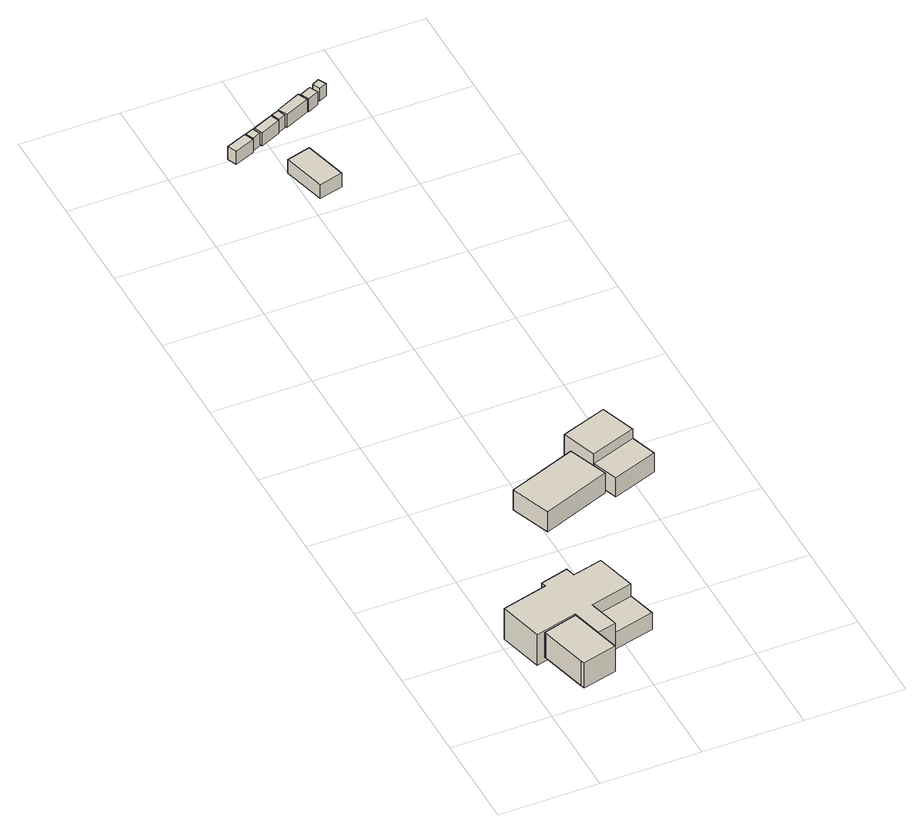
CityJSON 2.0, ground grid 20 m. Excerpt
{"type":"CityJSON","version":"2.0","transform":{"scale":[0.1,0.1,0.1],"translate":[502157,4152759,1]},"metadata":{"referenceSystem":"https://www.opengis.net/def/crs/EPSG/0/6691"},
"CityObjects":{
"building1":{"type":"Building","attributes":{"usage":"461","yearOfConstruction":"0001","measuredHeight":6.4,"storeysAboveGround":9999,"TsunamiRiskAttribute.description":"1","TsunamiRiskAttribute.rank":"3","TsunamiRiskAttribute.depth":3.26,"BuildingIDAttribute.prefecture":"07","BuildingIDAttribute.city":"07212","BuildingDetailAttribute.totalFloorArea":-9999,"BuildingDetailAttribute.buildingFootprintArea":-9999,"BuildingDetailAttribute.buildingRoofEdgeArea":-9999,"BuildingDetailAttribute.buildingStructureType":"611","BuildingDetailAttribute.buildingStructureOrgType":"9","BuildingDetailAttribute.majorUsage":"9","BuildingDetailAttribute.orgUsage":"999","BuildingDetailAttribute.surveyYear":"0001"},"geometry":[{"type":"Solid","lod":"1","boundaries":[[[[0,1,2,3,4,5]],[[4,6,7,5]],[[3,8,6,4]],[[2,9,8,3]],[[1,10,9,2]],[[0,11,10,1]],[[5,7,11,0]],[[6,8,9,10,11,7]]]]}]},
"building2":{"type":"Building","attributes":{"usage":"461","yearOfConstruction":"0001","measuredHeight":8.8,"storeysAboveGround":9999,"TsunamiRiskAttribute.description":"1","TsunamiRiskAttribute.rank":"3","TsunamiRiskAttribute.depth":3.11,"BuildingIDAttribute.prefecture":"07","BuildingIDAttribute.city":"07212","BuildingDetailAttribute.totalFloorArea":-9999,"BuildingDetailAttribute.buildingFootprintArea":-9999,"BuildingDetailAttribute.buildingRoofEdgeArea":-9999,"BuildingDetailAttribute.buildingStructureType":"611","BuildingDetailAttribute.buildingStructureOrgType":"9","BuildingDetailAttribute.majorUsage":"9","BuildingDetailAttribute.orgUsage":"999","BuildingDetailAttribute.surveyYear":"0001"},"geometry":[{"type":"Solid","lod":"1","boundaries":[[[[12,13,14,15,16,17,18,19,20,21,22,23,24]],[[23,25,26,24]],[[22,27,25,23]],[[21,28,27,22]],[[20,29,28,21]],[[19,30,29,20]],[[18,31,30,19]],[[17,32,31,18]],[[16,33,32,17]],[[15,34,33,16]],[[14,35,34,15]],[[13,36,35,14]],[[12,37,36,13]],[[24,26,37,12]],[[25,27,28,29,30,31,32,33,34,35,36,37,26]]]]}]},
"building3":{"type":"Building","attributes":{"usage":"461","yearOfConstruction":"0001","measuredHeight":5.5,"storeysAboveGround":9999,"TsunamiRiskAttribute.description":"1","TsunamiRiskAttribute.rank":"3","TsunamiRiskAttribute.depth":4.24,"BuildingIDAttribute.prefecture":"07","BuildingIDAttribute.city":"07212","BuildingDetailAttribute.totalFloorArea":-9999,"BuildingDetailAttribute.buildingFootprintArea":-9999,"BuildingDetailAttribute.buildingRoofEdgeArea":-9999,"BuildingDetailAttribute.buildingStructureType":"611","BuildingDetailAttribute.buildingStructureOrgType":"9","BuildingDetailAttribute.majorUsage":"9","BuildingDetailAttribute.orgUsage":"999","BuildingDetailAttribute.surveyYear":"0001"},"geometry":[{"type":"Solid","lod":"1","boundaries":[[[[38,39,40,41]],[[40,42,43,41]],[[39,44,42,40]],[[38,45,44,39]],[[41,43,45,38]],[[42,44,45,43]]]]}]},
"building4":{"type":"Building","attributes":{"usage":"461","yearOfConstruction":"0001","measuredHeight":5.2,"storeysAboveGround":9999,"TsunamiRiskAttribute.description":"1","TsunamiRiskAttribute.rank":"4","TsunamiRiskAttribute.depth":6.52,"BuildingIDAttribute.prefecture":"07","BuildingIDAttribute.city":"07212","BuildingDetailAttribute.totalFloorArea":-9999,"BuildingDetailAttribute.buildingFootprintArea":-9999,"BuildingDetailAttribute.buildingRoofEdgeArea":-9999,"BuildingDetailAttribute.buildingStructureType":"611","BuildingDetailAttribute.buildingStructureOrgType":"9","BuildingDetailAttribute.majorUsage":"9","BuildingDetailAttribute.orgUsage":"999","BuildingDetailAttribute.surveyYear":"0001"},"geometry":[{"type":"Solid","lod":"1","boundaries":[[[[46,47,48,49]],[[48,50,51,49]],[[47,52,50,48]],[[46,53,52,47]],[[49,51,53,46]],[[50,52,53,51]]]]}]},
"building5":{"type":"Building","attributes":{"usage":"461","yearOfConstruction":"0001","measuredHeight":6.9,"storeysAboveGround":9999,"TsunamiRiskAttribute.description":"1","TsunamiRiskAttribute.rank":"4","TsunamiRiskAttribute.depth":6.61,"BuildingIDAttribute.prefecture":"07","BuildingIDAttribute.city":"07212","BuildingDetailAttribute.totalFloorArea":-9999,"BuildingDetailAttribute.buildingFootprintArea":-9999,"BuildingDetailAttribute.buildingRoofEdgeArea":-9999,"BuildingDetailAttribute.buildingStructureType":"611","BuildingDetailAttribute.buildingStructureOrgType":"9","BuildingDetailAttribute.majorUsage":"9","BuildingDetailAttribute.orgUsage":"999","BuildingDetailAttribute.surveyYear":"0001"},"geometry":[{"type":"Solid","lod":"1","boundaries":[[[[54,55,56,57]],[[56,58,59,57]],[[55,60,58,56]],[[54,61,60,55]],[[57,59,61,54]],[[58,60,61,59]]]]}]},
"building6":{"type":"Building","attributes":{"usage":"461","yearOfConstruction":"0001","measuredHeight":6.1,"storeysAboveGround":9999,"TsunamiRiskAttribute.description":"1","TsunamiRiskAttribute.rank":"4","TsunamiRiskAttribute.depth":7.04,"BuildingIDAttribute.prefecture":"07","BuildingIDAttribute.city":"07212","BuildingDetailAttribute.totalFloorArea":-9999,"BuildingDetailAttribute.buildingFootprintArea":-9999,"BuildingDetailAttribute.buildingRoofEdgeArea":-9999,"BuildingDetailAttribute.buildingStructureType":"611","BuildingDetailAttribute.buildingStructureOrgType":"9","BuildingDetailAttribute.majorUsage":"9","BuildingDetailAttribute.orgUsage":"999","BuildingDetailAttribute.surveyYear":"0001"},"geometry":[{"type":"Solid","lod":"1","boundaries":[[[[62,63,64,65]],[[64,66,67,65]],[[63,68,66,64]],[[62,69,68,63]],[[65,67,69,62]],[[66,68,69,67]]]]}]},
"building7":{"type":"Building","attributes":{"usage":"461","yearOfConstruction":"0001","measuredHeight":2.6,"storeysAboveGround":9999,"TsunamiRiskAttribute.description":"1","TsunamiRiskAttribute.rank":"4","TsunamiRiskAttribute.depth":5.09,"BuildingIDAttribute.prefecture":"07","BuildingIDAttribute.city":"07212","BuildingDetailAttribute.totalFloorArea":-9999,"BuildingDetailAttribute.buildingFootprintArea":-9999,"BuildingDetailAttribute.buildingRoofEdgeArea":-9999,"BuildingDetailAttribute.buildingStructureType":"611","BuildingDetailAttribute.buildingStructureOrgType":"9","BuildingDetailAttribute.majorUsage":"9","BuildingDetailAttribute.orgUsage":"999","BuildingDetailAttribute.surveyYear":"0001"},"geometry":[{"type":"Solid","lod":"1","boundaries":[[[[70,71,72,73]],[[72,74,75,73]],[[71,76,74,72]],[[70,77,76,71]],[[73,75,77,70]],[[74,76,77,75]]]]}]},
"building8":{"type":"Building","attributes":{"usage":"461","yearOfConstruction":"0001","measuredHeight":2.6,"storeysAboveGround":9999,"TsunamiRiskAttribute.description":"1","TsunamiRiskAttribute.rank":"4","TsunamiRiskAttribute.depth":5.09,"BuildingIDAttribute.prefecture":"07","BuildingIDAttribute.city":"07212","BuildingDetailAttribute.totalFloorArea":-9999,"BuildingDetailAttribute.buildingFootprintArea":-9999,"BuildingDetailAttribute.buildingRoofEdgeArea":-9999,"BuildingDetailAttribute.buildingStructureType":"611","BuildingDetailAttribute.buildingStructureOrgType":"9","BuildingDetailAttribute.majorUsage":"9","BuildingDetailAttribute.orgUsage":"999","BuildingDetailAttribute.surveyYear":"0001"},"geometry":[{"type":"Solid","lod":"1","boundaries":[[[[78,79,80,81]],[[80,82,83,81]],[[79,84,82,80]],[[78,85,84,79]],[[81,83,85,78]],[[82,84,85,83]]]]}]},
"building9":{"type":"Building","attributes":{"usage":"461","yearOfConstruction":"0001","measuredHeight":3.6,"storeysAboveGround":9999,"TsunamiRiskAttribute.description":"1","TsunamiRiskAttribute.rank":"4","TsunamiRiskAttribute.depth":5.29,"BuildingIDAttribute.prefecture":"07","BuildingIDAttribute.city":"07212","BuildingDetailAttribute.totalFloorArea":-9999,"BuildingDetailAttribute.buildingFootprintArea":-9999,"BuildingDetailAttribute.buildingRoofEdgeArea":-9999,"BuildingDetailAttribute.buildingStructureType":"611","BuildingDetailAttribute.buildingStructureOrgType":"9","BuildingDetailAttribute.majorUsage":"9","BuildingDetailAttribute.orgUsage":"999","BuildingDetailAttribute.surveyYear":"0001"},"geometry":[{"type":"Solid","lod":"1","boundaries":[[[[86,87,88,89]],[[88,90,91,89]],[[87,92,90,88]],[[86,93,92,87]],[[89,91,93,86]],[[90,92,93,91]]]]}]},
"building10":{"type":"Building","attributes":{"usage":"461","yearOfConstruction":"0001","measuredHeight":2.6,"storeysAboveGround":9999,"TsunamiRiskAttribute.description":"1","TsunamiRiskAttribute.rank":"4","TsunamiRiskAttribute.depth":5.28,"BuildingIDAttribute.prefecture":"07","BuildingIDAttribute.city":"07212","BuildingDetailAttribute.totalFloorArea":-9999,"BuildingDetailAttribute.buildingFootprintArea":-9999,"BuildingDetailAttribute.buildingRoofEdgeArea":-9999,"BuildingDetailAttribute.buildingStructureType":"611","BuildingDetailAttribute.buildingStructureOrgType":"9","BuildingDetailAttribute.majorUsage":"9","BuildingDetailAttribute.orgUsage":"999","BuildingDetailAttribute.surveyYear":"0001"},"geometry":[{"type":"Solid","lod":"1","boundaries":[[[[94,95,96,97]],[[96,98,99,97]],[[95,100,98,96]],[[94,101,100,95]],[[97,99,101,94]],[[98,100,101,99]]]]}]},
"building11":{"type":"Building","attributes":{"usage":"461","yearOfConstruction":"0001","measuredHeight":2.5,"storeysAboveGround":9999,"TsunamiRiskAttribute.description":"1","TsunamiRiskAttribute.rank":"4","TsunamiRiskAttribute.depth":5.26,"BuildingIDAttribute.prefecture":"07","BuildingIDAttribute.city":"07212","BuildingDetailAttribute.totalFloorArea":-9999,"BuildingDetailAttribute.buildingFootprintArea":-9999,"BuildingDetailAttribute.buildingRoofEdgeArea":-9999,"BuildingDetailAttribute.buildingStructureType":"611","BuildingDetailAttribute.buildingStructureOrgType":"9","BuildingDetailAttribute.majorUsage":"9","BuildingDetailAttribute.orgUsage":"999","BuildingDetailAttribute.surveyYear":"0001"},"geometry":[{"type":"Solid","lod":"1","boundaries":[[[[102,103,104,105]],[[104,106,107,105]],[[103,108,106,104]],[[102,109,108,103]],[[105,107,109,102]],[[106,108,109,107]]]]}]},
"building12":{"type":"Building","attributes":{"usage":"461","yearOfConstruction":"0001","measuredHeight":2.6,"storeysAboveGround":9999,"TsunamiRiskAttribute.description":"1","TsunamiRiskAttribute.rank":"4","TsunamiRiskAttribute.depth":5.26,"BuildingIDAttribute.prefecture":"07","BuildingIDAttribute.city":"07212","BuildingDetailAttribute.totalFloorArea":-9999,"BuildingDetailAttribute.buildingFootprintArea":-9999,"BuildingDetailAttribute.buildingRoofEdgeArea":-9999,"BuildingDetailAttribute.buildingStructureType":"611","BuildingDetailAttribute.buildingStructureOrgType":"9","BuildingDetailAttribute.majorUsage":"9","BuildingDetailAttribute.orgUsage":"999","BuildingDetailAttribute.surveyYear":"0001"},"geometry":[{"type":"Solid","lod":"1","boundaries":[[[[110,111,112,113]],[[112,114,115,113]],[[111,116,114,112]],[[110,117,116,111]],[[113,115,117,110]],[[114,116,117,115]]]]}]},
"building13":{"type":"Building","attributes":{"usage":"461","yearOfConstruction":"0001","measuredHeight":2.6,"storeysAboveGround":9999,"TsunamiRiskAttribute.description":"1","TsunamiRiskAttribute.rank":"4","TsunamiRiskAttribute.depth":5.32,"BuildingIDAttribute.prefecture":"07","BuildingIDAttribute.city":"07212","BuildingDetailAttribute.totalFloorArea":-9999,"BuildingDetailAttribute.buildingFootprintArea":-9999,"BuildingDetailAttribute.buildingRoofEdgeArea":-9999,"BuildingDetailAttribute.buildingStructureType":"611","BuildingDetailAttribute.buildingStructureOrgType":"9","BuildingDetailAttribute.majorUsage":"9","BuildingDetailAttribute.orgUsage":"999","BuildingDetailAttribute.surveyYear":"0001"},"geometry":[{"type":"Solid","lod":"1","boundaries":[[[[118,119,120,121]],[[120,122,123,121]],[[119,124,122,120]],[[118,125,124,119]],[[121,123,125,118]],[[122,124,125,123]]]]}]},
"building14":{"type":"Building","attributes":{"usage":"461","yearOfConstruction":"0001","measuredHeight":2.1,"storeysAboveGround":9999,"TsunamiRiskAttribute.description":"1","TsunamiRiskAttribute.rank":"4","TsunamiRiskAttribute.depth":5.32,"BuildingIDAttribute.prefecture":"07","BuildingIDAttribute.city":"07212","BuildingDetailAttribute.totalFloorArea":-9999,"BuildingDetailAttribute.buildingFootprintArea":-9999,"BuildingDetailAttribute.buildingRoofEdgeArea":-9999,"BuildingDetailAttribute.buildingStructureType":"611","BuildingDetailAttribute.buildingStructureOrgType":"9","BuildingDetailAttribute.majorUsage":"9","BuildingDetailAttribute.orgUsage":"999","BuildingDetailAttribute.surveyYear":"0001"},"geometry":[{"type":"Solid","lod":"1","boundaries":[[[[126,127,128,129]],[[128,130,131,129]],[[127,132,130,128]],[[126,133,132,127]],[[129,131,133,126]],[[130,132,133,131]]]]}]}
},
"vertices":[
[38,105,50],[37,107,50],[106,126,50],[134,20,50],[65,2,50],[63,10,50],[65,2,109],[63,10,109],[134,20,109],[106,126,109],[37,107,109],[38,105,109],
[146,141,34],[161,84,34],[162,79,34],[124,69,34],[108,132,34],[23,110,34],[0,199,34],[92,223,34],[90,233,34],[146,248,34],[151,229,34],[211,244,34],[232,163,34],[211,244,106],[232,163,106],[151,229,106],[146,248,106],[90,233,106],[92,223,106],[0,199,106],[23,110,106],[108,132,106],[124,69,106],[162,79,106],[161,84,106],[146,141,106],
[146,141,39],[232,163,39],[247,106,39],[161,84,39],[247,106,78],[161,84,78],[232,163,78],[146,141,78],
[205,453,10],[175,533,10],[312,584,10],[342,505,10],[312,584,57],[342,505,57],[175,533,57],[205,453,57],
[336,539,9],[311,609,9],[402,641,9],[427,571,9],[402,641,77],[427,571,77],[311,609,77],[336,539,77],
[427,571,11],[445,518,11],[354,486,11],[336,539,11],[354,486,55],[336,539,55],[445,518,55],[427,571,55],
[118,1567,28],[110,1586,28],[151,1603,28],[159,1584,28],[151,1603,58],[159,1584,58],[110,1586,58],[118,1567,58],
[160,1587,28],[153,1603,28],[170,1610,28],[177,1595,28],[170,1610,58],[177,1595,58],[153,1603,58],[160,1587,58],
[216,1425,23],[193,1512,23],[241,1525,23],[264,1438,23],[241,1525,55],[264,1438,55],[193,1512,55],[216,1425,55],
[181,1593,28],[174,1611,28],[215,1629,28],[222,1611,28],[215,1629,58],[222,1611,58],[174,1611,58],[181,1593,58],
[224,1614,28],[217,1630,28],[232,1636,28],[238,1620,28],[232,1636,58],[238,1620,58],[217,1630,58],[224,1614,58],
[242,1619,28],[233,1638,28],[283,1661,28],[292,1641,28],[283,1661,58],[292,1641,58],[233,1638,58],[242,1619,58],
[295,1642,27],[287,1659,27],[310,1670,27],[318,1653,27],[310,1670,57],[318,1653,57],[287,1659,57],[295,1642,57],
[325,1660,27],[318,1675,27],[333,1682,27],[341,1667,27],[333,1682,57],[341,1667,57],[318,1675,57],[325,1660,57]
]}
